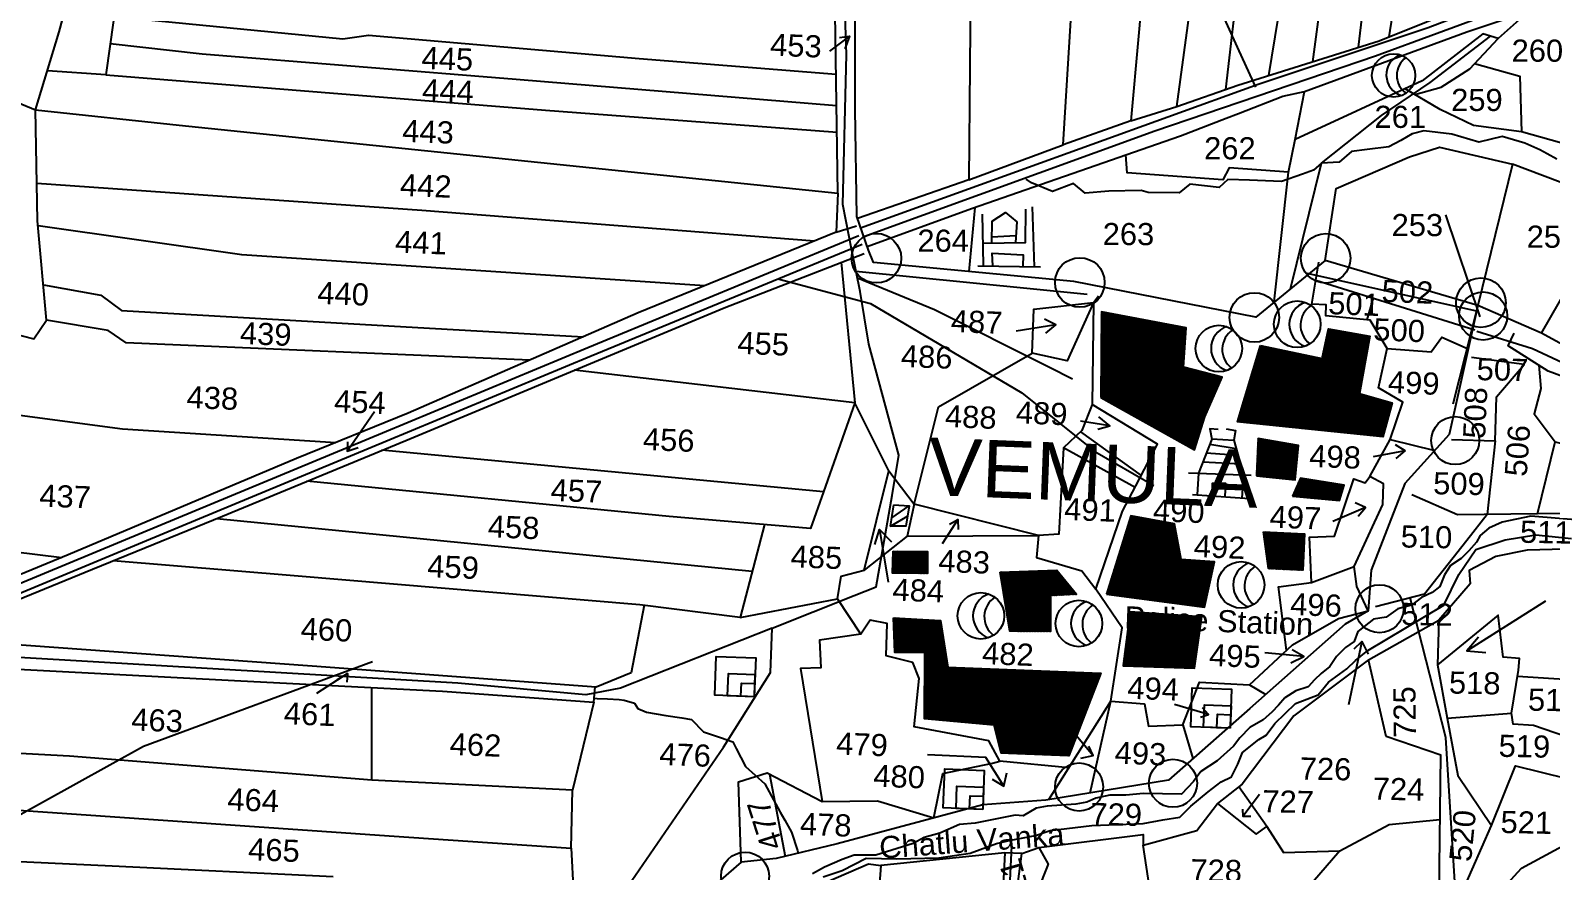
# Model space of a CAD drawing. Header units: inches. Extents: x 207447 to 213485, y 1587092 to 1593817.
# Drawn here: x 210391 to 211422, y 1589916 to 1590486 of the extents above; entities that cross this region are included whole.
import ezdxf

# ---------------------------------------------------------------- set-up
doc = ezdxf.new("R2010")
doc.units = ezdxf.units.IN
doc.header["$LTSCALE"] = 15
doc.header["$MEASUREMENT"] = 0
for name, color, linetype in [('BOUNDRY STONES', 240, 'Continuous'), ('PLOTS', 7, 'Continuous'), ('PLOTS NO', 7, 'Continuous'), ('ROADS', 1, 'Continuous'), ('STREAMS', 4, 'Continuous'), ('VILLAGE', 7, 'Continuous'), ('wells', 7, 'Continuous')]:
    doc.layers.add(name, color=color, linetype=linetype)
doc.styles.get("Standard").update_dxf_attribs({"font": 'arial.ttf'})
pattern_1 = [(42.75675967, (99659.80842, 1506710.48788), (-0.1891467585, 0.2045693864), [])]

msp = doc.modelspace()

# ---------------------------------------------------------------- hatches: boundary and pattern name
at = {"layer": 'VILLAGE'}
h = msp.add_hatch(dxfattribs=at)
h.set_pattern_fill('ANSI31', color=30, scale=3.980305, angle=-2.2432)
h.set_pattern_definition([(42.75675967, (99659.8084, 1506710.4879), (-0.3377723836, 0.3653136316), [])])
h.paths.add_polyline_path([(211117, 1590236.5), (211180.5, 1590201.1), (211187.6, 1590223.4), (211199.2, 1590250.2), (211173, 1590257.1), (211174.9, 1590283.7), (211117.3, 1590294.7)])
h = msp.add_hatch(dxfattribs=at)
h.set_pattern_fill('ANSI31', color=30, scale=2.228903, angle=-2.2432)
h.set_pattern_definition(pattern_1)
h.paths.add_polyline_path([(211225.2, 1590271.7), (211267.1, 1590262.9), (211271.3, 1590283), (211299.4, 1590278.1), (211292.5, 1590239.1), (211314.6, 1590232.9), (211308.2, 1590209.9), (211209.7, 1590220)])
h = msp.add_hatch(dxfattribs=at)
h.set_pattern_fill('ANSI31', color=30, scale=2.228903, angle=-2.2432)
h.set_pattern_definition(pattern_1)
h.paths.add_polyline_path([(211222.5, 1590183.4), (211248.7, 1590180.7), (211251, 1590204), (211223.6, 1590208.7)])
h = msp.add_hatch(dxfattribs=at)
h.set_pattern_fill('ANSI31', color=30, scale=2.228903, angle=-2.2432)
h.set_pattern_definition(pattern_1)
h.paths.add_polyline_path([(211247, 1590169.6), (211278.8, 1590166.7), (211282.1, 1590177.1), (211252.3, 1590181.8)])
h = msp.add_hatch(dxfattribs=at)
h.set_pattern_fill('ANSI31', color=30, scale=2.228903, angle=-2.2432)
h.set_pattern_definition(pattern_1)
h.paths.add_polyline_path([(211120.8, 1590103.2), (211187.2, 1590094.2), (211194, 1590125), (211171.5, 1590126.7), (211167, 1590150.7), (211137.3, 1590156.2)])
h = msp.add_hatch(dxfattribs=at)
h.set_pattern_fill('ANSI31', color=30, scale=2.228903, angle=-2.2432)
h.set_pattern_definition(pattern_1)
h.paths.add_polyline_path([(211227.4, 1590145.4), (211255.1, 1590144.1), (211254, 1590119.3), (211230.6, 1590120.4)])
h = msp.add_hatch(dxfattribs=at)
h.set_pattern_fill('ANSI31', color=30, scale=2.228903, angle=-2.2432)
h.set_pattern_definition(pattern_1)
h.paths.add_polyline_path([(210976, 1590132.2), (210999.3, 1590132.1), (210999.3, 1590117.2), (210975.6, 1590117.3)])
h = msp.add_hatch(dxfattribs=at)
h.set_pattern_fill('ANSI31', color=30, scale=2.228903, angle=-2.2432)
h.set_pattern_definition(pattern_1)
h.paths.add_polyline_path([(211048.6, 1590118.1), (211087.2, 1590119.4), (211100.4, 1590103), (211082.9, 1590102.1), (211082.8, 1590077.8), (211055.2, 1590077.9)])
h = msp.add_hatch(dxfattribs=at)
h.set_pattern_fill('ANSI31', color=30, scale=2.228903, angle=-2.2432)
h.set_pattern_definition(pattern_1)
h.paths.add_polyline_path([(210976.3, 1590087.1), (211008.1, 1590085.2), (211013.1, 1590053.5), (211117, 1590049.4), (211095.3, 1589993.5), (211049.3, 1589995.3), (211044.5, 1590014.3), (210997.3, 1590018.6), (210997.6, 1590063.5), (210977.3, 1590063.6)])
h = msp.add_hatch(dxfattribs=at)
h.set_pattern_fill('ANSI31', color=30, scale=2.228903, angle=-2.2432)
h.set_pattern_definition(pattern_1)
h.paths.add_polyline_path([(211136.8, 1590091), (211132, 1590054.4), (211180.5, 1590052.8), (211185.5, 1590087.7)])

# ---------------------------------------------------------------- linework, layer by layer
at = {"layer": 'BOUNDRY STONES'}
msp.add_lwpolyline([(211374.2, 1590291.2), (211350.9, 1590360.5)], dxfattribs=at)
at = {"layer": 'BOUNDRY STONES', "color": 1}
msp.add_lwpolyline([(211372.7, 1590298.9), (211355.7, 1590231.9)], dxfattribs=at)
for centre in [(210964.7, 1590331), (211269.5, 1590330.9), (211102.7, 1590314.5), (211374.8, 1590300.8), (211221.1, 1590290.8)]:
    msp.add_circle(centre, 16.8, dxfattribs=at)
at = {"layer": 'BOUNDRY STONES'}
for centre in [(211376.3, 1590291.8), (211357.4, 1590207.3), (211306, 1590093.2), (211165.9, 1589974.8), (211102.2, 1589972.3), (210875.6, 1589911.8)]:
    msp.add_circle(centre, 16.3, dxfattribs=at)
at = {"layer": 'PLOTS'}
for points in [[(211027.5, 1590384.2), (211091.5, 1590407.8), (211098.6, 1590525.6), (211100.2, 1590616.1), (211105.4, 1590705.8), (211111.9, 1590815.9), (211116.4, 1590893.6), (211118.5, 1591000.2), (211119.3, 1591039.3)], [(211168.6, 1590434), (211186, 1590562.3), (211199.5, 1590694.8), (211210.2, 1590791.9), (211221.7, 1590895.1), (211235.3, 1591027.6)], [(211269.1, 1591023.9), (211258.9, 1590927.3), (211247.1, 1590823.2), (211236, 1590725.9), (211221.4, 1590620), (211210.7, 1590525.6), (211201.5, 1590445.4)], [(211231, 1590454.9), (211250.1, 1590572.6), (211263.5, 1590688.8), (211277.2, 1590806.9), (211292, 1590921.1), (211304.7, 1591018)], [(211335.4, 1591011.2), (211323.4, 1590935.4), (211304.5, 1590816.7), (211294.6, 1590724.2), (211279.1, 1590619.9), (211271.6, 1590547.7), (211260.6, 1590464.3)], [(211291.8, 1590474.1), (211301.8, 1590557.8), (211311.7, 1590625.9), (211322.4, 1590700.5), (211336.4, 1590799.2), (211353.3, 1590917.4), (211365.4, 1591007.9)], [(211391.6, 1591004.8), (211371.1, 1590874.8), (211355.3, 1590775.4), (211339, 1590665.8), (211323.5, 1590551.3), (211312.4, 1590481.2)], [(211137.3, 1590424.2), (211168.6, 1590434), (211210, 1590448.3), (211305.7, 1590478.5), (211370, 1590504.3), (211425.5, 1590526.5), (211452.6, 1590538.1), (211479.4, 1590570.8), (211508.7, 1590606.6), (211524.1, 1590629.1), (211560.9, 1590628.5), (211607.2, 1590645.3), (211660.4, 1590677.6), (211680, 1590689.6), (211688, 1590701.3), (211695.7, 1590715.3), (211722.8, 1590758.7), (211749.4, 1590796), (211789.7, 1590831), (211817.3, 1590850), (211840.9, 1590902.2), (211843.5, 1590927.2), (211845.4, 1590938.9), (211844.8, 1590953.5)], [(211182.1, 1590895.2), (211162.8, 1590715.1), (211151.8, 1590585.2), (211142.5, 1590481.7), (211137.3, 1590424.2), (211091.5, 1590407.8)], [(210121.1, 1590512.5), (210190.4, 1590495.1), (210317.5, 1590463.2), (210394.3, 1590431.6), (210491.7, 1590421.3), (210938.6, 1590375.1), (210936.8, 1590496.9), (210936.2, 1590528.3), (210932.1, 1590536.6), (210908.2, 1590544.4), (210888.8, 1590552), (210851, 1590599.6), (210821.8, 1590650.7), (210754, 1590696.9), (210719.3, 1590736.7)], [(211029.7, 1590639.7), (211028.1, 1590461), (211027.5, 1590384.2), (210951.8, 1590357.9)], [(210457, 1590597.3), (210452.9, 1590532.2), (210447.2, 1590492.3), (210441.9, 1590455.3), (210402.3, 1590458.1)], [(209626.3, 1590405.8), (209850.3, 1590351.3), (210006.5, 1590315.7), (210099.1, 1590293.6), (210211.9, 1590280.4), (210332.5, 1590268.7), (210334.1, 1590291.4), (210393.1, 1590276.3), (210401.8, 1590289), (210395.7, 1590356.3), (210394.3, 1590431.6), (210410.2, 1590484.5), (210432.7, 1590567.7)], [(212036.5, 1590438), (211970.4, 1590470.3), (211906.8, 1590501.2), (211834.4, 1590518.3), (211815, 1590515.3), (211710.9, 1590519.6), (211629, 1590521.8), (211566, 1590526.1), (211521, 1590527.7), (211487.8, 1590516.7), (211408.9, 1590499.9), (211386.4, 1590480), (211376.1, 1590483.1), (211334.9, 1590451.3), (211248.7, 1590411.5), (211255.2, 1590444), (211365.3, 1590484.6), (211395.7, 1590494.7), (211401.8, 1590503.5), (211408.9, 1590499.9)], [(211485.7, 1590241.9), (211415.8, 1590280.2), (211372.7, 1590298.9), (211269.1, 1590329.5), (211222.2, 1590291.1), (211098.6, 1590315.2), (210962.7, 1590328), (210959.3, 1590336.4), (210951.4, 1590359.3), (210950.3, 1590432.1), (210950.3, 1590497.4)], [(210447.6, 1590495), (210602.7, 1590479.7), (210620.2, 1590482.3), (210803.8, 1590466.4), (210937.4, 1590455.8)], [(210937.7, 1590434.4), (210720.4, 1590452.3), (210507.3, 1590469.3), (210445, 1590476.4)], [(210946.5, 1590481.6), (210932.8, 1590471.5)], [(210939.6, 1590480.6), (210946.5, 1590481.6), (210943.2, 1590472.9)], [(211329.9, 1590442), (211347.9, 1590447), (211367.2, 1590459.5), (211386.4, 1590480)], [(210441.9, 1590455.3), (210607.6, 1590442), (210740.3, 1590431.4), (210881.3, 1590420.7), (210938, 1590416.4)], [(211370.4, 1590463), (211401.3, 1590454.4), (211402.3, 1590416.7)], [(211492.8, 1590357.9), (211522.4, 1590379.3), (211533.7, 1590377.2), (211536.4, 1590386.8), (211511.8, 1590388.6), (211523.2, 1590400.2), (211498.4, 1590430.2), (211485.3, 1590443.5), (211475.5, 1590396.1), (211402.3, 1590416.7), (211369.8, 1590420.9), (211347.2, 1590431.8), (211323.4, 1590445.9)], [(210958.4, 1590339), (211029.2, 1590364.6), (211092.2, 1590386.6), (211171, 1590414), (211202, 1590426), (211210.3, 1590429.2), (211240.4, 1590440.9), (211255.2, 1590444)], [(211234.6, 1590301.3), (211244.2, 1590389.3), (211248.7, 1590411.5)], [(211269.1, 1590329.5), (211276.6, 1590378.2), (211326.3, 1590399.7), (211346.6, 1590406.4), (211396.3, 1590394.8), (211372.7, 1590298.9)], [(211244.2, 1590389.3), (211204.1, 1590392.2), (211199.6, 1590384.2), (211134.8, 1590388.9), (211134, 1590401.1)], [(211415.8, 1590280.2), (211439.4, 1590321.1), (211473.2, 1590329), (211494.1, 1590357), (211491.5, 1590358.9), (211396.3, 1590394.8)], [(210395.2, 1590381.8), (210656.3, 1590363.6), (210922.8, 1590342.7)], [(210938.6, 1590375.1), (210937.5, 1590348.7), (210951.3, 1590352.9)], [(211031.4, 1590365.4), (211027.3, 1590321.9)], [(210848.2, 1590312.3), (210534.3, 1590333.2), (210396, 1590353)], [(210937.5, 1590348.7), (210803, 1590293.9), (210647.1, 1590225.8), (210571.3, 1590195.2), (210416.5, 1590129.8), (210313.7, 1590087.5)], [(210313.4, 1590071.3), (210432.8, 1590120), (210521.2, 1590156.1), (210645.4, 1590207.4), (210760, 1590255.1), (210861.4, 1590297.3), (210956.5, 1590334.2)], [(210940.9, 1590328.2), (210950, 1590232.8), (210760, 1590255.1)], [(211311.3, 1590269.7), (211299.6, 1590288.9), (211269.5, 1590292), (211269.8, 1590299.4), (211260.2, 1590299.8), (211264.8, 1590328.3)], [(210399.6, 1590312.9), (210438.6, 1590305.9), (210452.5, 1590295.5), (210661.6, 1590283.6), (210766, 1590277.7)], [(211262.8, 1590316.1), (211370.7, 1590282.5)], [(210985.6, 1590142.5), (211074.7, 1590143), (210990.3, 1590164.2), (211006.9, 1590230.2), (211070.3, 1590266.5), (211071.4, 1590296.5), (211111.9, 1590301), (211115.4, 1590305.5)], [(211111.9, 1590301), (211094.1, 1590261.3), (211070.3, 1590266.5)], [(211111.9, 1590301), (211111, 1590231.8), (211104.1, 1590214.2), (211091.6, 1590202.4), (211089.6, 1590164.7), (211088.4, 1590143.8), (211074.7, 1590143), (211073.2, 1590127.9), (211104.1, 1590118.9), (211113.6, 1590106.4), (211131.7, 1590159.3), (211140.8, 1590176.6), (211155.5, 1590204.8), (211111, 1590231.8)], [(211301.8, 1590304), (211297.4, 1590289.1)], [(211372.7, 1590298.9), (211372.7, 1590298.9), (211353.3, 1590211.5), (211323.2, 1590178.1), (211300.4, 1590119.4), (211298.4, 1590091.8), (211282.8, 1590082.7), (211218, 1590025.6), (211162.9, 1589977), (211079.6, 1589963.4), (211037, 1589960.2), (210938.1, 1589933.7), (210896.7, 1589923.7), (210872.9, 1589921.3), (210795.2, 1589853.7)], [(210167.1, 1590285.6), (210158.7, 1590218.8), (210332.5, 1590231.3), (210453.3, 1590215.2), (210597.9, 1590206)], [(210729.7, 1590261.9), (210455.7, 1590273.5), (210443.6, 1590281.9), (210401.8, 1590289)], [(211086.4, 1590285.8), (211059.4, 1590281.5)], [(211079.6, 1590280.2), (211086.4, 1590285.8), (211078.7, 1590289.6)], [(211655.7, 1590244.5), (211617.3, 1590232.9), (211578.7, 1590228.1), (211521.9, 1590231.8), (211501.8, 1590224.2), (211420.4, 1590254.3), (211393.3, 1590271.5), (211397.4, 1590280.1)], [(211313.2, 1590208), (211321.8, 1590233.3), (211305.3, 1590243.1), (211311.3, 1590269.7), (211341, 1590267.4), (211348.2, 1590277.5), (211366.1, 1590269.5)], [(210332.5, 1590268.7), (210332.7, 1590234), (210329.9, 1590196.1), (210314.7, 1590139.9), (210412, 1590128)], [(211354.9, 1590208), (211384.5, 1590207.1), (211385.4, 1590236.9), (211404.2, 1590258.8), (211368.3, 1590263.6)], [(211414, 1590258.4), (211415.5, 1590242.6), (211411, 1590225.4), (211425.1, 1590206.4), (211498.7, 1590188.3), (211527.8, 1590228.6), (211528, 1590231.4)], [(210950, 1590232.8), (210928.7, 1590172.5), (210629.1, 1590200.7)], [(210872.3, 1590087.3), (210938.3, 1590100), (210940.7, 1590115.4), (210956.5, 1590119.4), (210973.1, 1590186.8), (210950, 1590232.8)], [(210605.6, 1590200.2), (210624.1, 1590227)], [(211123, 1590217.3), (211103.2, 1590220.5)], [(211114.9, 1590215), (211123, 1590217.3), (211115.5, 1590223.3)], [(211103.1, 1590213.2), (211144.4, 1590183.5)], [(211217.7, 1590041.7), (211246.9, 1590068.7), (211278.1, 1590086.7), (211298.4, 1590091.8), (211290.7, 1590108.3), (211288.7, 1590121.9), (211308.3, 1590163.9), (211308.8, 1590177.9), (211299.5, 1590183), (211313.2, 1590208), (211343.5, 1590200.6)], [(210605.9, 1590206.4), (210605.6, 1590200.2), (210613.1, 1590202.6)], [(211140.2, 1590175.5), (211091.6, 1590202.4)], [(211323.4, 1590200.3), (211301.7, 1590196.2)], [(211384.5, 1590207.1), (211379, 1590157.1), (211365.3, 1590139.6), (211336.6, 1590103.1), (211303.2, 1590094.6)], [(211317.3, 1590195.2), (211323.4, 1590200.3), (211316.9, 1590204.5)], [(211498.7, 1590188.3), (211456.5, 1590158.1), (211413.2, 1590157.5), (211425.1, 1590206.4)], [(211498.7, 1590188.3), (211500.1, 1590135.5), (211406.2, 1590133), (211385, 1590128.7), (211366.9, 1590119.2), (211367.5, 1590110), (211346.2, 1590085.4), (211345.4, 1590055.1), (211352, 1590018.9), (211395.5, 1590022.3), (211400.3, 1590051.5), (211400.9, 1590059.5), (211390, 1590060.4), (211386.4, 1590088.8), (211345.4, 1590055.1)], [(210928.7, 1590172.5), (210919.9, 1590147.6), (210824, 1590155.7), (210578.4, 1590179.7)], [(210973.1, 1590186.8), (210990.3, 1590164.2), (210985.6, 1590142.5), (210956.5, 1590119.4)], [(211259.9, 1590111), (211258.5, 1590141.7), (211275.5, 1590142.4), (211288.6, 1590181.3), (211296.3, 1590178.7), (211299.5, 1590183)], [(211413.2, 1590157.5), (211359, 1590156.8), (211327.9, 1590170.5)], [(211296.4, 1590161.9), (211274.3, 1590152.3)], [(211291.6, 1590156.1), (211296.4, 1590161.9), (211289.5, 1590165)], [(210888.8, 1590150.3), (210872.3, 1590087.3), (210804.1, 1590095.9), (210569.8, 1590115.5), (210447, 1590125.8)], [(210517.2, 1590154.4), (210880.5, 1590118.8)], [(210963.7, 1590136.8), (210966.9, 1590147), (210975, 1590138.7)], [(210966.9, 1590147), (210972.6, 1590111.3)], [(211019.9, 1590153.8), (211009.4, 1590137.2)], [(211014.3, 1590150.6), (211019.9, 1590153.8), (211020.1, 1590146.9)], [(211242.9, 1590065), (211237.4, 1590108.1), (211259.9, 1590111), (211288.7, 1590121.9)], [(211109.8, 1589968.4), (211123.8, 1590030.6), (211131.5, 1590080.2), (211113.6, 1590106.4)], [(210807.1, 1590095.6), (210798.3, 1590049.7), (210774.6, 1590040.1), (210581.9, 1590054.2), (210369, 1590069.7), (210313.4, 1590070.7)], [(211095.2, 1589985.2), (211048.4, 1589989.7), (211041, 1590003.5), (210990.4, 1590013.1), (210993.8, 1590045.9), (210989.4, 1590056.8), (210971.4, 1590061.3), (210972.1, 1590083.3), (210960.4, 1590085.5), (210954.2, 1590075.9), (210938.3, 1590100)], [(211353.7, 1589872.2), (211346.4, 1589899.4), (211347.6, 1589993.8), (211310.5, 1590006.5), (211298.5, 1590058.5), (211346.2, 1590085.4)], [(210954.2, 1590075.9), (210926.1, 1590072), (210926.9, 1590053.2), (210913.2, 1590052.6), (210927.9, 1589962.4), (210965.5, 1589963), (211003.7, 1589951.3), (211009.8, 1589981.4), (211043.5, 1589988.4), (211048.4, 1589989.7)], [(211488.4, 1590039.2), (211506.5, 1590071.6), (211490.8, 1590076.7), (211476.5, 1590067.2), (211466.5, 1590042.9), (211399.6, 1590047.3)], [(211254.6, 1590060.7), (211228.2, 1590063.2)], [(211245.8, 1590056.5), (211254.6, 1590060.7), (211246.8, 1590065.4)], [(210313.1, 1590055.9), (210533.5, 1590044.4), (210670.3, 1590037.2), (210773, 1590029.8), (210773.8, 1590040.2)], [(211298.5, 1590058.5), (211247.8, 1590020.5), (211212.8, 1589974.2), (211196.2, 1589961), (211222.3, 1589940.3), (211229.6, 1589945.4), (211210.5, 1589972.3)], [(210605.9, 1590049.2), (210584.9, 1590035.8)], [(210599, 1590045.3), (210605.9, 1590049.2), (210605.5, 1590043.4)], [(211172.5, 1590014.5), (211183.9, 1590043.5), (211217.7, 1590041.7), (211228.8, 1590035.1)], [(210622.3, 1589976.9), (210622.3, 1590039.8)], [(211540.5, 1590036.5), (211505.5, 1590011), (211499.8, 1589971.6), (211437.6, 1589893.9), (211393.4, 1589824.8), (211381.7, 1589806.6), (211371.7, 1589855.7), (211362.4, 1589901.5), (211382, 1589946.1)], [(210773, 1590029.8), (210758.5, 1589970.2), (210622.3, 1589976.9), (210417.2, 1589993.1), (210312.1, 1589998.8)], [(211081.6, 1589963.8), (211123.8, 1590030.6), (211146.6, 1590028.6), (211149.2, 1590013.6), (211172.5, 1590014.5), (211179.4, 1589991.6)], [(211189.9, 1590021.5), (211167, 1590028.3)], [(211184.6, 1590019.7), (211189.9, 1590021.5), (211185.9, 1590026.1)], [(211352, 1590018.9), (211359.1, 1589980), (211382, 1589946.1), (211398.3, 1589986.7), (211468.7, 1589969.2), (211478.6, 1589993.4), (211453.3, 1589999.4), (211410.5, 1590014), (211396.7, 1590014.9), (211395.5, 1590022.3)], [(211095.2, 1590013.3), (211111.8, 1589993.7)], [(211051.1, 1589972.8), (211039, 1589992.2), (210999.3, 1589994.2)], [(211103.3, 1589991.8), (211111.8, 1589993.7), (211108.8, 1589999.9)], [(210872.9, 1589921.3), (210871.1, 1589975.7), (210890.5, 1589981.9), (210927.9, 1589962.4)], [(210892.2, 1589981), (210902.8, 1589925.2)], [(211043.2, 1589977.6), (211051.1, 1589972.8), (211053.2, 1589982)], [(210317.3, 1589961), (210634.2, 1589939.2), (210757.6, 1589930.7), (210758.5, 1589970.2)], [(211279.1, 1589929), (211260.5, 1589907.5), (211233.1, 1589901.7), (211219.4, 1589894), (211184.2, 1589874.2), (211155.2, 1589870.3), (211145.6, 1589932.8), (211182.1, 1589942.7), (211196.2, 1589961)], [(211367.1, 1589878.6), (211402.4, 1589917.3), (211441.3, 1589938.2), (211468.7, 1589969.2)], [(211229.6, 1589945.5), (211240.9, 1589927.9), (211279.1, 1589929), (211312.6, 1589946.9), (211347, 1589950.3)], [(211075, 1589931.2), (211145.6, 1589940.1), (211145.6, 1589932.8)], [(210757.6, 1589930.7), (210759.2, 1589900.4), (210767.1, 1589877), (210710.4, 1589778.6), (210687.6, 1589772.7), (210655.9, 1589788.2), (210613.5, 1589787.1), (210610.5, 1589824.2), (210590.1, 1589822.6), (210582.7, 1589816.7), (210577.9, 1589787.2), (210613.5, 1589787.1)], [(210912.3, 1589448.3), (210907.1, 1589483.7), (210917.3, 1589543.1), (210931.1, 1589598.9), (210957.5, 1589665.1), (210976.5, 1589708.5), (211002.3, 1589775.2), (211032.7, 1589799.4), (211047.3, 1589827.2), (211056.6, 1589879.2), (211058.1, 1589887.7), (211063.3, 1589927.1), (211075, 1589931.2), (211081.2, 1589919.9), (211066.8, 1589883.5), (211057.7, 1589885.1)], [(210596.1, 1589911.3), (210446.3, 1589918.5), (210330.3, 1589924)], [(210927.1, 1589743.2), (210853.9, 1589750.1), (210809.5, 1589771.2), (210801.4, 1589804.8), (210832.4, 1589831.8), (210843, 1589848.7), (210869.1, 1589870.8), (210873, 1589882.7), (210901.8, 1589895.2), (210959.4, 1589920.1), (210967.8, 1589919.1)], [(211063.3, 1589927.1), (211051.8, 1589927.7), (211049, 1589874.9), (211032.7, 1589822), (211027.9, 1589813.7), (210990.2, 1589779.6), (210979.5, 1589744.6), (210945.1, 1589670), (210920.9, 1589609.3), (210905, 1589559.2)], [(211051.8, 1589927.7), (210967.8, 1589919.1), (210966.2, 1589897.7), (211049.2, 1589877.9)]]:
    msp.add_lwpolyline(points, dxfattribs=at)
at = {"layer": 'PLOTS NO'}
for points in [[(211365.3, 1590064.6), (211418.8, 1590098.6)], [(211373.2, 1590073.9), (211365.3, 1590064.6), (211378.2, 1590063.6)], [(211294, 1590071), (211284.9, 1590028)], [(211288.8, 1590066), (211294, 1590071), (211298.4, 1590062.3)], [(211213.2, 1589952.5), (211224.5, 1589967.5)], [(211213.1, 1589957.2), (211213.2, 1589952.5), (211218.7, 1589952.4)]]:
    msp.add_lwpolyline(points, dxfattribs=at)
at = {"layer": 'ROADS'}
for points in [[(210882.1, 1591277.5), (210891.1, 1591243.1), (210896.6, 1591162.8), (210888.8, 1591055.2), (210902.3, 1590971.7), (210913.9, 1590899.5), (210960.7, 1590829.6), (211016.1, 1590763.4), (211058.9, 1590732.3), (211087, 1590670.3), (211179.4, 1590556.2), (211189.5, 1590518.3), (211210.5, 1590471.6), (211221.9, 1590447)], [(210738.9, 1589804.7), (210776.3, 1589876.2), (210861, 1589999.3), (210892.8, 1590050), (210893.9, 1590080.1), (210949.6, 1590102.1), (210964.6, 1590108.1), (210975.3, 1590170.1), (210980, 1590197.4), (210959.6, 1590272.6), (210953.6, 1590308.3), (210948.1, 1590336.2), (210941.9, 1590367.4), (210944.3, 1590469.2), (210942.2, 1590535.8), (210894.7, 1590555.3), (210881, 1590569.5), (210836.4, 1590636.7), (210822.8, 1590657.1), (210762.8, 1590701.8), (210727.1, 1590736.4)], [(210954, 1590351.7), (211059.7, 1590389.8), (211162.4, 1590426.9), (211223.6, 1590449), (211339.1, 1590487.4), (211422.6, 1590519.5), (211445.2, 1590527), (211533.8, 1590538.4), (211612.7, 1590542.6), (211695.1, 1590539.7), (211797.2, 1590535), (211855.7, 1590520.1), (211915.4, 1590505), (212015.1, 1590462.3), (212089.8, 1590435.5), (212149.3, 1590416.2), (212207.2, 1590400.3), (212262.8, 1590387.8), (212329.2, 1590379.6)], [(212325.2, 1590370.3), (212283.7, 1590378.3), (212174.2, 1590401.4), (212060.4, 1590437), (211930.2, 1590494), (211909.8, 1590502.8), (211879.7, 1590509.9), (211813.6, 1590525.9), (211740.4, 1590529.4), (211672.8, 1590532.7), (211548.4, 1590535.3), (211428.8, 1590514.5), (211303.3, 1590468), (211153.5, 1590417.2), (210956.1, 1590345.5)], [(211245.7, 1590310.3), (211266.7, 1590395.5), (211307.3, 1590427.9), (211340.3, 1590450.1), (211381.2, 1590481.5)], [(211372.1, 1590281.5), (211409.9, 1590269.7), (211484.9, 1590234.8), (211521, 1590234.4), (211592.1, 1590236.4), (211692.3, 1590267.9), (211731, 1590284.1), (211830.6, 1590301.8), (211923.3, 1590354.2), (211959.7, 1590371.2)], [(210295.7, 1590074), (210467.2, 1590145.2), (210629.6, 1590212.6), (210768.9, 1590270.5), (210952.7, 1590346.3)], [(210298.1, 1590068.3), (210469.6, 1590139.5), (210632, 1590206.9), (210771.3, 1590264.7), (210955, 1590340.6)], [(210950.8, 1590322.3), (211107.7, 1590306.7)], [(210898.8, 1590316.8), (210960.7, 1590300.3), (211063.3, 1590239.7), (211112.9, 1590199.9), (211152.9, 1590176.9)], [(210951.8, 1590317.6), (211004.1, 1590296.2), (211082.1, 1590257), (211097.7, 1590249.1)], [(211815.6, 1588772.9), (211794.1, 1588871.2), (211749.9, 1588959.1), (211760.8, 1589011.4), (211786.2, 1589054.6), (211780, 1589089.8), (211696.1, 1589172.7), (211646.1, 1589210.2), (211559, 1589301.4), (211547.5, 1589308.5), (211529.1, 1589372.4), (211493.9, 1589542.8), (211451, 1589591.3), (211447.6, 1589647), (211392.3, 1589741.4), (211357.3, 1589904.4), (211351.1, 1590005.8), (211326.9, 1590100.6)], [(210893.9, 1590080.1), (210791.2, 1590039.4), (210767.5, 1590034.8), (210680.7, 1590042.8), (210305.6, 1590064.6)], [(210330.3, 1589924), (210467.4, 1590000.1), (210622.8, 1590057.4)], [(211129.8, 1589715), (211120.5, 1589714.8), (211103.3, 1589734.8), (211098.4, 1589755.1), (211092.7, 1589798.1), (211084.1, 1589824.1), (211041.4, 1589826.3), (211055.1, 1589899.7), (211056.6, 1589932.4)]]:
    msp.add_lwpolyline(points, dxfattribs=at)
at = {"layer": 'ROADS', "color": 1}
msp.add_lwpolyline([(211256.7, 1590320.9), (211371.9, 1590295.4)], dxfattribs=at)
at = {"layer": 'STREAMS'}
for points in [[(211426.4, 1590398.1), (211419.7, 1590401.8), (211414.8, 1590404.6), (211404.6, 1590409.1), (211389.2, 1590413.5), (211373.3, 1590409.7), (211355, 1590415.1), (211336, 1590417.3), (211328.1, 1590415.4), (211320.5, 1590410.9), (211312.3, 1590406.6), (211297.7, 1590404.7), (211286.9, 1590403.4), (211278.7, 1590396.1), (211266.7, 1590395.5), (211261.3, 1590390.8), (211253.7, 1590388), (211239.4, 1590383), (211217.9, 1590383.9), (211203, 1590384.4), (211197.2, 1590379), (211177.4, 1590381.2), (211170.1, 1590375.4), (211149, 1590375.5), (211144.2, 1590377), (211122.3, 1590376.4), (211106.3, 1590375.1), (211098.4, 1590381.6), (211084.2, 1590376.3), (211069.9, 1590382.1), (211066.4, 1590384.7)], [(211444.4, 1590153), (211408.6, 1590156), (211389.3, 1590151.9), (211380.2, 1590147.9), (211374.3, 1590142.9), (211371.7, 1590138.4), (211366.6, 1590132.6), (211361.3, 1590127.4), (211354.2, 1590122.6), (211350, 1590116.2), (211346.9, 1590108.4), (211341.7, 1590104.2), (211334.4, 1590100.8), (211327.6, 1590095.7), (211318.5, 1590093.1), (211310.5, 1590087.4), (211301.9, 1590086.1), (211298.8, 1590083.6), (211291.3, 1590077.7), (211288.8, 1590070.9), (211283, 1590067), (211276.8, 1590060.9), (211272.4, 1590054), (211266.5, 1590049.2), (211261.8, 1590044.9), (211257.7, 1590040.2), (211249.2, 1590037.6), (211241.8, 1590032.8), (211237.4, 1590027.7), (211233, 1590023), (211227.1, 1590017.8), (211218.1, 1590012.7), (211211.2, 1590005.6), (211206.9, 1590000), (211195.9, 1589990.1), (211184.9, 1589982.9), (211179.8, 1589976), (211171.7, 1589967.5), (211145.9, 1589967.9), (211134, 1589966.7), (211123, 1589966.8), (211113.6, 1589964.7), (211107.5, 1589962.1), (211099.9, 1589960.7), (211080.6, 1589959.3), (211073.1, 1589958), (211064.2, 1589952.8), (211058.8, 1589953.2), (211031.8, 1589947.8), (211021.1, 1589946.9), (211007.7, 1589940.9), (210997.2, 1589938.1), (210989.7, 1589933.9), (210964.2, 1589926.1), (210949.6, 1589926.1), (210941.4, 1589923.2), (210929.6, 1589917.9), (210921.4, 1589913.4)], [(210928.6, 1589911.3), (210941.4, 1589915.7), (210957.7, 1589924.1), (210978.5, 1589923.5), (211007, 1589924.2), (211028.4, 1589927.4), (211046.2, 1589934), (211056, 1589936.3), (211072.7, 1589939.3), (211082.5, 1589942.7), (211110.9, 1589946.1), (211145.6, 1589947.5), (211159, 1589950), (211170.6, 1589951.9), (211177.9, 1589959.2), (211189.7, 1589968.9), (211198.5, 1589975.9), (211205.5, 1589979.1), (211210, 1589987.8), (211213, 1589995.6), (211224.2, 1590004.6), (211229.1, 1590007.4), (211235.1, 1590015.4), (211248.9, 1590029), (211264.4, 1590034.8), (211271.5, 1590043.4), (211283.8, 1590052.4), (211289.8, 1590058.2), (211298.1, 1590064.9), (211349.6, 1590095.6), (211359.8, 1590116.4), (211371.4, 1590133.3), (211391.3, 1590139.9), (211412.1, 1590143.3), (211436.2, 1590140.8)], [(210773.2, 1590032.5), (210775.3, 1590032.4), (210782.3, 1590032.1), (210790.2, 1590031.7), (210793.6, 1590031.2), (210800.5, 1590029.2), (210802.8, 1590025.5), (210808.8, 1590023), (210821.9, 1590020.9), (210832.8, 1590019.1), (210839.3, 1590018), (210847.3, 1590009.8), (210858.9, 1590005.9), (210867.4, 1590003), (210869.6, 1589998.5), (210875.8, 1589986.2), (210888.9, 1589974.4), (210899.5, 1589955.2), (210902.5, 1589949.9), (210907.1, 1589941.7), (210911.2, 1589929.2), (210911.7, 1589927.3)]]:
    msp.add_lwpolyline(points, dxfattribs=at)
at = {"layer": 'VILLAGE', "color": 5}
for points in [[(211036.8, 1590341.3), (211065.8, 1590341.7), (211066, 1590364.3)], [(211070.4, 1590365.9), (211071.8, 1590325.1)], [(211036.4, 1590360.8), (211037.1, 1590326.2)], [(211042.9, 1590341.6), (211043.3, 1590356), (211052.3, 1590362.1), (211059.9, 1590355.7), (211059, 1590341.6)], [(211043, 1590345.5), (211059.3, 1590346.5)], [(211043.6, 1590325.7), (211043.2, 1590334.3), (211064.2, 1590333.2), (211064, 1590325.4)], [(211033.4, 1590325.8), (211076, 1590325.2)], [(211196.5, 1590214.9), (211190.9, 1590215.3), (211192.2, 1590208.3), (211183.2, 1590185.2), (211182.2, 1590170.4)], [(211192.3, 1590208.4), (211207.1, 1590207.5)], [(211202, 1590215.3), (211208.3, 1590214.1), (211207.1, 1590207.5), (211213.8, 1590184), (211212.7, 1590168.4)], [(211188.6, 1590198.9), (211210, 1590197.4)], [(211190.9, 1590204.9), (211208.7, 1590202)], [(211186.2, 1590192.8), (211211.6, 1590191.5)], [(211176.5, 1590185.5), (211219, 1590183.8)], [(211192.7, 1590169.7), (211192.7, 1590178.3), (211201.6, 1590178.3), (211201, 1590169.2)], [(211179.2, 1590170.6), (211217.9, 1590168)]]:
    msp.add_lwpolyline(points, dxfattribs=at)
at = {"layer": 'VILLAGE', "color": 30}
for points in [[(211117, 1590236.5), (211180.5, 1590201.1), (211187.6, 1590223.4), (211199.2, 1590250.2), (211173, 1590257.1), (211174.9, 1590283.7), (211117.3, 1590294.7), (211117, 1590236.5)], [(211225.2, 1590271.7), (211267.1, 1590262.9), (211271.3, 1590283), (211299.4, 1590278.1), (211292.5, 1590239.1), (211314.6, 1590232.9), (211308.2, 1590209.9), (211209.7, 1590220), (211225.2, 1590271.7)], [(211222.5, 1590183.4), (211248.7, 1590180.7), (211251, 1590204), (211223.6, 1590208.7), (211222.5, 1590183.4)], [(211247, 1590169.6), (211278.8, 1590166.7), (211282.1, 1590177.1), (211252.3, 1590181.8), (211247, 1590169.6)], [(210976.6, 1590163.7), (210986.9, 1590163), (210984.7, 1590149.2), (210974.2, 1590149.3), (210976.6, 1590163.7)], [(210974.2, 1590149.3), (210985.8, 1590156.1)], [(210975.1, 1590154.9), (210986.9, 1590163)], [(211120.8, 1590103.2), (211187.2, 1590094.2), (211194, 1590125), (211171.5, 1590126.7), (211167, 1590150.7), (211137.3, 1590156.2), (211120.8, 1590103.2)], [(211227.4, 1590145.4), (211255.1, 1590144.1), (211254, 1590119.3), (211230.6, 1590120.4), (211227.4, 1590145.4)], [(210976, 1590132.2), (210999.3, 1590132.1), (210999.3, 1590117.2), (210975.6, 1590117.3), (210976, 1590132.2)], [(210976, 1590132.2), (210985.4, 1590117.2)], [(210986.8, 1590132.1), (210999.3, 1590117.2)], [(211048.6, 1590118.1), (211087.2, 1590119.4), (211100.4, 1590103), (211082.9, 1590102.1), (211082.8, 1590077.8), (211055.2, 1590077.9), (211048.6, 1590118.1)], [(210976.3, 1590087.1), (211008.1, 1590085.2), (211013.1, 1590053.5), (211117, 1590049.4), (211095.3, 1589993.5), (211049.3, 1589995.3), (211044.5, 1590014.3), (210997.3, 1590018.6), (210997.6, 1590063.5), (210977.3, 1590063.6), (210976.3, 1590087.1)], [(211136.8, 1590091), (211132, 1590054.4), (211180.5, 1590052.8), (211185.5, 1590087.7), (211136.8, 1590091)]]:
    msp.add_lwpolyline(points, dxfattribs=at)
at = {"layer": 'wells', "color": 0}
for points in [[(210881.7, 1590033.4), (210855, 1590034.5), (210856, 1590060.9), (210882.8, 1590059.8)], [(210881.7, 1590033.4), (210863.7, 1590034.1), (210864.3, 1590049.3), (210882.3, 1590048.6)], [(210881.7, 1590033.4), (210872.8, 1590033.8), (210873.1, 1590042.8), (210882.1, 1590042.5)], [(211204.7, 1590012.2), (211177.9, 1590013.2), (211178.9, 1590039.6), (211205.7, 1590038.6)], [(211204.7, 1590012.2), (211186.6, 1590012.9), (211187.2, 1590028.1), (211205.3, 1590027.4)], [(211204.7, 1590012.2), (211195.7, 1590012.5), (211196.1, 1590021.6), (211205, 1590021.2)], [(211036.8, 1589957), (211010, 1589958.1), (211011.1, 1589984.5), (211037.8, 1589983.4)], [(211036.8, 1589957), (211018.7, 1589957.7), (211019.3, 1589972.9), (211037.4, 1589972.2)], [(211036.8, 1589957), (211027.8, 1589957.4), (211028.2, 1589966.4), (211037.1, 1589966.1)]]:
    msp.add_lwpolyline(points, close=True, dxfattribs=at)
for centre, radius in [((211315.6, 1590455), 14.7), ((211250.2, 1590286.2), 15.8), ((211197, 1590269.7), 15.8), ((211212.1, 1590109.4), 15.8), ((211035.6, 1590088.4), 15.8), ((211102.1, 1590083.2), 15.8)]:
    msp.add_circle(centre, radius, dxfattribs=at)
for centre, radius, start, end in [((211325.3, 1590455.3), 14.7, 111.05, 252.4733), ((211332.4, 1590455), 14.7, 124.9739, 235.2375), ((211260.6, 1590286.1), 15.8, 108.9215, 250.3448), ((211268.2, 1590285.6), 15.8, 122.8454, 233.109), ((211207.5, 1590269.7), 15.8, 108.9215, 250.3448), ((211215.1, 1590269.1), 15.8, 122.8454, 233.109), ((211222.5, 1590109.3), 15.8, 108.9215, 250.3448), ((211230.2, 1590108.7), 15.8, 122.8454, 233.109), ((211046, 1590088.3), 15.8, 108.9215, 250.3448), ((211053.7, 1590087.8), 15.8, 122.8454, 233.109), ((211112.5, 1590083.2), 15.8, 108.9215, 250.3448), ((211120.2, 1590082.6), 15.8, 122.8454, 233.109)]:
    msp.add_arc(centre, radius, start, end, dxfattribs=at)

# ---------------------------------------------------------------- texts
at = {"layer": 'PLOTS'}
for s, rotation, p in [('453', 357.7568, (210892.4, 1590468.4)), ('260', 359.8852, (211395.6, 1590464.3)), ('445', 357.7568, (210655.9, 1590459.5)), ('444', 357.7568, (210656.3, 1590437.6)), ('259', 359.8852, (211354.6, 1590430.9)), ('261', 359.8852, (211302.6, 1590419.4)), ('443', 357.7568, (210642.8, 1590410)), ('262', 359.8852, (211187, 1590398.1)), ('442', 357.7568, (210641.3, 1590373.3)), ('263', 359.8852, (211118.2, 1590339.9)), ('253', 359.8852, (211314.2, 1590346)), ('252', 359.8852, (211405.8, 1590338.1)), ('441', 357.7568, (210638, 1590334.8)), ('264', 359.8852, (210992.5, 1590335.4)), ('440', 357.7568, (210585.2, 1590300.1)), ('502', 357.7568, (211307.2, 1590301.4)), ('501', 357.7568, (211271, 1590293.1)), ('487', 357.7568, (211015, 1590281)), ('500', 357.7568, (211301.6, 1590275.3)), ('439', 357.7568, (210532.7, 1590272.8)), ('455', 357.7568, (210870.2, 1590266.2)), ('486', 357.7568, (210981.1, 1590257.3)), ('507', 358.8937, (211371.8, 1590248.3)), ('499', 357.7568, (211311.5, 1590239.6)), ('438', 357.7568, (210496.5, 1590229.4)), ('454', 357.7568, (210596.6, 1590226.6)), ('508', 87.3849, (211377.6, 1590208.3)), ('488', 357.7568, (211011, 1590216.5)), ('489', 357.7568, (211059.1, 1590219)), ('456', 357.7568, (210806.1, 1590200.9)), ('506', 85.8243, (211405.8, 1590182.5)), ('498', 357.7568, (211258.1, 1590189.5)), ('437', 357.7568, (210396.6, 1590162.6)), ('457', 357.7568, (210743.5, 1590166.4)), ('509', 358.8937, (211342.3, 1590170.9)), ('491', 357.7568, (211091.9, 1590153.5)), ('490', 357.7568, (211152.1, 1590152.6)), ('458', 357.7568, (210700.9, 1590141.7)), ('497', 357.7568, (211231.2, 1590148.3)), ('510', 358.8937, (211320.3, 1590134.8)), ('511', 358.8937, (211401.2, 1590138)), ('485', 357.7568, (210906.3, 1590121.4)), ('492', 357.7568, (211179.8, 1590128.3)), ('459', 357.7568, (210659.8, 1590114.7)), ('483', 357.7568, (211006.5, 1590118.3)), ('484', 357.7568, (210975.4, 1590098.8)), ('Police Station', 357.7568, (211132.7, 1590080)), ('496', 357.7568, (211245.2, 1590089)), ('512', 358.8937, (211320.6, 1590082.3)), ('460', 357.7568, (210573.9, 1590072.2)), ('482', 357.7568, (211036.2, 1590055.7)), ('495', 357.7568, (211190.2, 1590054.4)), ('494', 357.7568, (211134.7, 1590032.2)), ('518', 358.8937, (211353, 1590035.7)), ('725', 90.581, (211330.7, 1590005.7)), ('517', 358.8937, (211406.6, 1590024.1)), ('463', 357.7568, (210459, 1590010.7)), ('461', 357.7568, (210562.5, 1590014.9)), ('481', 357.7568, (211056.9, 1590007.8)), ('462', 357.7568, (210675, 1589994.1)), ('476', 357.7568, (210817.2, 1589987.3)), ('479', 357.7568, (210937.2, 1589994.4)), ('493', 357.7568, (211126.1, 1589988.2)), ('519', 358.8937, (211386.7, 1589992.8)), ('726', 358.8937, (211251.8, 1589977.4)), ('480', 357.7568, (210962.4, 1589972.6)), ('464', 357.7568, (210524.2, 1589956.6)), ('724', 358.8937, (211301.3, 1589963.7)), ('477', 107.7577, (210901.5, 1589932.2)), ('729', 358.8937, (211109.8, 1589946.5)), ('727', 358.8937, (211226.4, 1589955.2)), ('478', 357.7568, (210912.6, 1589939.9)), ('520', 84.4027, (211368.1, 1589921.1)), ('521', 358.8937, (211388, 1589941.1)), ('Chatlu Vanka', 4.2418, (210967.2, 1589923.6)), ('465', 357.7568, (210538.3, 1589922.7)), ('711', 105.9081, (211071.6, 1589891.5)), ('728', 358.8937, (211177.6, 1589908.4))]:
    msp.add_text(s, height=15, rotation=rotation, dxfattribs=at).set_placement(p)
at = {"layer": 'PLOTS', "color": 1}
msp.add_text('VEMULA', height=39, rotation=357.7568, dxfattribs=at).set_placement((210999.2, 1590170.4))

doc.saveas('drawing.dxf')
